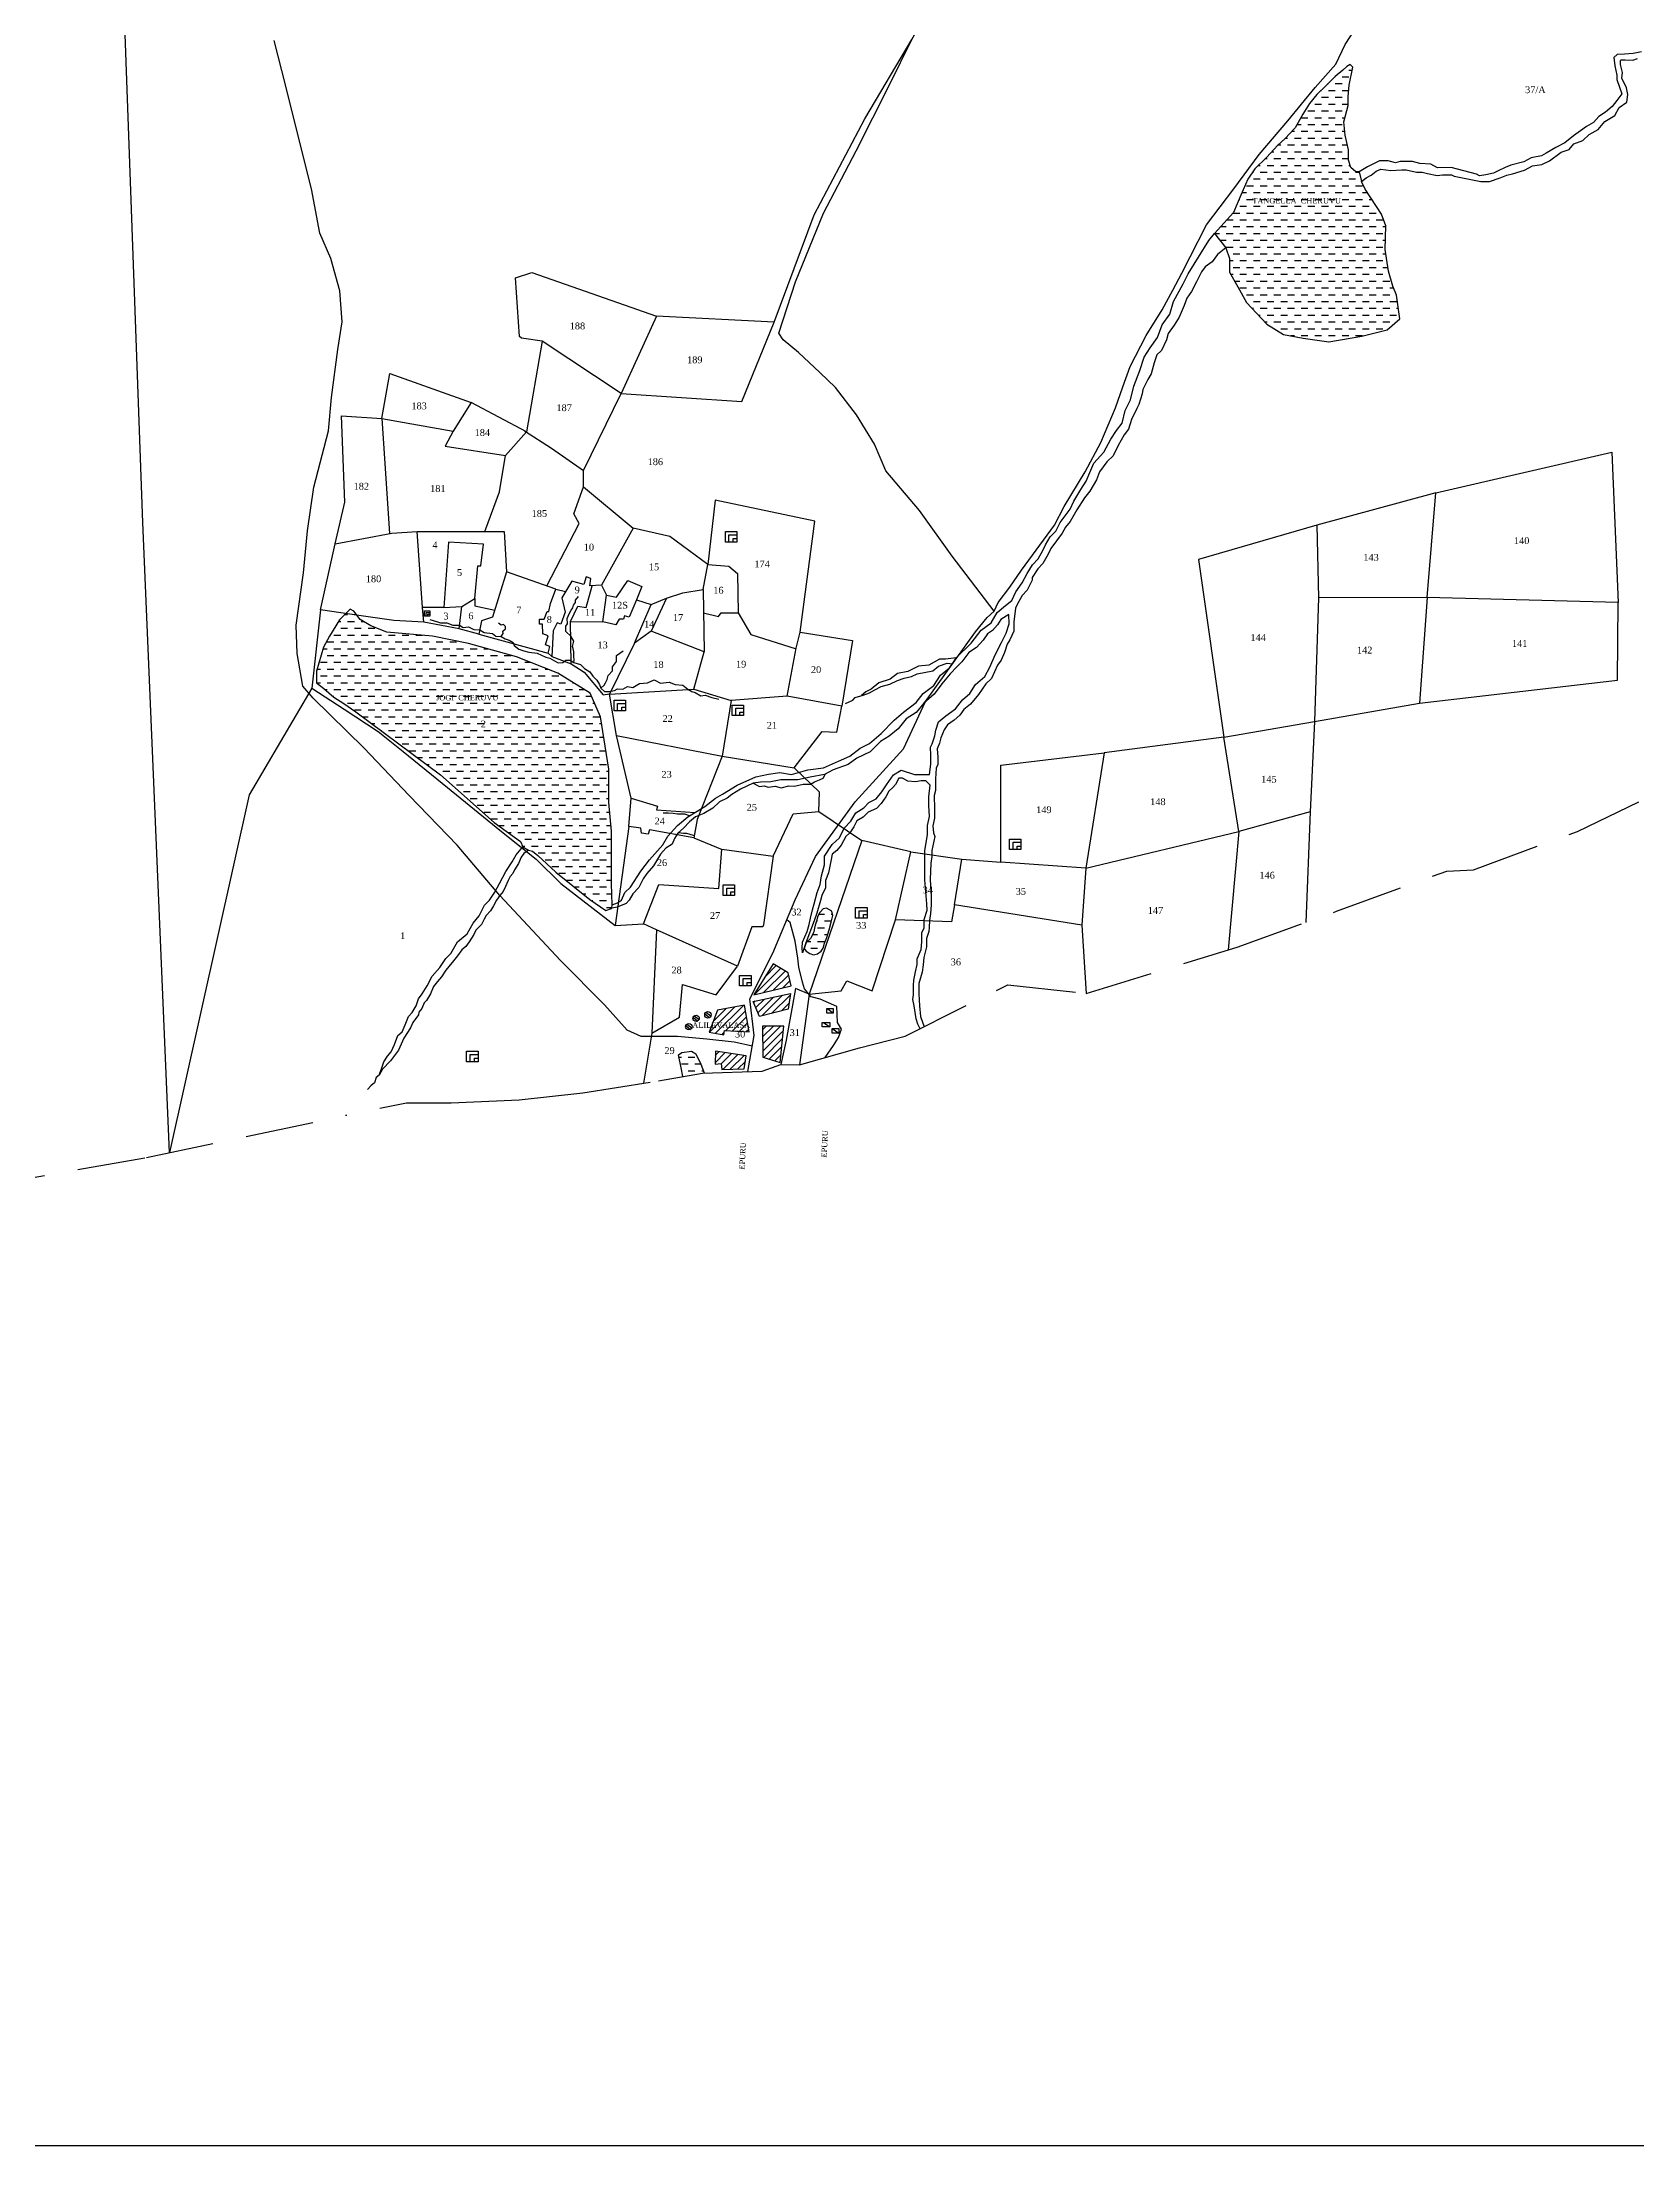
# Model space of a CAD drawing. Header units: millimetres. Extents: x -321 to 2151, y -865 to 603.
# Drawn here: x 1110 to 1696, y -865 to -92 of the extents above; entities that cross this region are included whole.
import ezdxf

# ---------------------------------------------------------------- set-up
doc = ezdxf.new("R2010")
doc.units = ezdxf.units.MM
doc.header["$MEASUREMENT"] = 0
for name, pattern in [('ACAD_ISO02W100', [15, 12, -3]), ('ACAD_ISO07W100', [3, 0, -3]), ('BORDER', [1.75, 0.5, -0.25, 0.5, -0.25, 0, -0.25])]:
    doc.linetypes.add(name, pattern=pattern)
for name, color, linetype in [('CARTTRACK', 30, 'ACAD_ISO02W100'), ('NALA', 4, 'Continuous'), ('ROUND WELL', 5, 'Continuous'), ('SQUAREWELL', 5, 'Continuous'), ('SURVEY_BND', 7, 'Continuous'), ('SURVEY_NO', 7, 'Continuous'), ('TEXT', 7, 'Continuous'), ('VILLAGE_AREA', 1, 'Continuous'), ('WATER_BODY', 4, 'Continuous')]:
    doc.layers.add(name, color=color, linetype=linetype)
doc.layers.add('FOOTPATH', color=150, linetype='ACAD_ISO07W100', lineweight=30)
doc.layers.add('VILL_BOUNDARY', color=6, linetype='BORDER', lineweight=30)
doc.styles.get("Standard").update_dxf_attribs({"font": 'TIMES.TTF', "height": 3})

msp = doc.modelspace()

# ---------------------------------------------------------------- hatches: boundary and pattern name
at = {"layer": 'VILLAGE_AREA', "linetype": 'ByBlock'}
h = msp.add_hatch(dxfattribs=at)
h.set_pattern_fill('ANSI31', color=256, scale=15, angle=180, style=0)
h.paths.add_polyline_path([(1382.61, -453.53), (1374.8, -453.5), (1374.94, -464.91), (1381.32, -466.82)])
h.paths.add_polyline_path([(1368.19, -445.79), (1358.28, -447.6), (1355.27, -455.71), (1360.58, -456.7), (1360.79, -455.08), (1369.9, -455.58)])
h.paths.add_polyline_path([(1368.81, -464.37), (1357.49, -462.64), (1357.37, -467.48), (1359.63, -467.25), (1359.82, -469.45), (1368.09, -469.15)])
h.paths.add_polyline_path([(1385.07, -441.56), (1371.39, -444.41), (1373.68, -450), (1384.27, -447.25)])
h.paths.add_polyline_path([(1384.24, -433.97), (1378.67, -430.61), (1371.62, -441.95), (1385.36, -438.66)])
at = {"layer": 'WATER_BODY', "linetype": 'ByBlock'}
h = msp.add_hatch(dxfattribs=at)
h.set_pattern_fill('DASH', color=256, scale=20, angle=180, style=0)
h.paths.add_polyline_path([(1601.98, -155.36), (1595.95, -146.13), (1594.64, -143.34), (1593.81, -139.77), (1592.63, -139.77), (1590.77, -138.21), (1589.85, -135.51), (1589.85, -131.64), (1588.65, -126.31), (1588.22, -121.45), (1589.71, -115.36), (1589.71, -112.08), (1590.09, -107.89), (1591.43, -101.32), (1590.44, -100.28), (1589.23, -101.08), (1587.76, -102.45), (1584.95, -104.8), (1581.79, -107.89), (1578.28, -111.35), (1575.56, -114.64), (1573.14, -118.56), (1570.27, -123.64), (1566.51, -127.69), (1563.92, -129.92), (1559.76, -134.48), (1555.47, -138.62), (1552.95, -142.49), (1550.34, -148.31), (1547.72, -154.64), (1540.67, -162.42), (1544.81, -167.7), (1546.17, -171.64), (1546.17, -176.58), (1549.22, -182.01), (1552.4, -187.8), (1559.92, -195.65), (1566.01, -199.46), (1573.28, -200.88), (1582.71, -202.17), (1594.78, -200.08), (1604.02, -197.74), (1608.77, -193.75), (1607.49, -185.04), (1606.13, -181.75), (1604.51, -176.18), (1603.34, -168.32), (1603.61, -159.57)])
h = msp.add_hatch(dxfattribs=at)
h.set_pattern_fill('DASH', color=256, scale=20, angle=180, style=0)
h.paths.add_polyline_path([(1318.33, -359.09), (1315.38, -339.96), (1311.57, -331.2), (1299.72, -323.91), (1284.47, -317.92), (1266.85, -313.01), (1253.67, -310.27), (1236.85, -308.79), (1231.03, -306.51), (1227.13, -304.13), (1225.94, -302.55), (1221.83, -301.97), (1219.52, -304.28), (1215.83, -310.24), (1213.63, -314.38), (1211.14, -323.16), (1211.14, -327.39), (1213.73, -329.47), (1217.39, -332.72), (1221.13, -335.01), (1225.47, -338.09), (1256.63, -361.19), (1276.34, -378.74), (1286, -385.65), (1286.77, -387.64), (1288.93, -388.93), (1290.32, -389.23), (1292.28, -390.81), (1298.91, -396.91), (1311.44, -406.94), (1317.3, -411.09), (1319.39, -410.32), (1319.48, -410.16), (1319.6, -408.97), (1319.38, -401.11), (1319.31, -391.37), (1319.31, -381.92), (1318.33, -371.34)])
h = msp.add_hatch(dxfattribs=at)
h.set_pattern_fill('DASH', color=256, scale=20, angle=180, style=0)
h.paths.add_polyline_path([(1399.3, -418.14), (1399.97, -415.35), (1400.57, -412.86), (1400.27, -411.3), (1398.31, -410.16), (1397.12, -410.4), (1395.82, -411.82), (1395.01, -413.35), (1394.67, -414.94), (1394.09, -416.44), (1393.57, -419.19), (1392.47, -421.33), (1390.76, -422.79), (1390.04, -424.95), (1390.8, -425.94), (1392.11, -426.84), (1393.47, -427.29), (1394.99, -426.93), (1396.28, -425.98), (1397.05, -424.91), (1397.54, -423.04), (1398.43, -420.92)])
h = msp.add_hatch(dxfattribs=at)
h.set_pattern_fill('DASH', color=256, scale=20, angle=180, style=0)
h.paths.add_polyline_path([(1344.95, -468.8), (1345.61, -471.97), (1352.36, -470.8), (1349.34, -463.09), (1348.71, -462.73), (1345.21, -463.23), (1344.01, -463.99)])
h.paths.add_polyline_path([(1352.21, -467.47), (1350.38, -463.69), (1349.34, -463.09), (1352.36, -470.8), (1352.78, -470.72), (1353.41, -470.7)])

# ---------------------------------------------------------------- linework, layer by layer
at = {"lineweight": 30}
msp.add_lwpolyline([(-321.13, 602.74), (2150.53, 602.74), (2150.53, -864.75), (-321.13, -864.75)], close=True, dxfattribs=at)
at = {"layer": 'CARTTRACK', "linetype": 'ByBlock'}
for points in [[(1371.06, -460.89), (1364.43, -459.42), (1354.32, -458.32), (1343.64, -457.28), (1330.23, -457.28), (1325.1, -455.02), (1316.81, -445.71), (1300.6, -429.38), (1278.33, -405.47), (1262.68, -387.06), (1245.06, -368.85), (1228.48, -351.35), (1209.82, -333.05), (1206.1, -328.64), (1203.97, -316.71), (1203.66, -306.28), (1206.28, -286.97), (1207.81, -271.54), (1210.13, -255.51), (1215.55, -234.9), (1216.65, -222.64), (1218.97, -204.96), (1220.56, -194.81), (1219.7, -183.42), (1216.4, -171.59), (1212.37, -162.32), (1209.27, -146.05), (1204.93, -128.99), (1199.87, -108.27), (1195.6, -91.5)], [(1369.44, -470.17), (1371.76, -456.91), (1370.1, -443.51), (1378.62, -426.66), (1386.83, -407.12), (1394.19, -391.19), (1408.83, -371.1), (1426.53, -351.61), (1434.63, -334.29), (1452.94, -308.64), (1457.2, -303.41), (1459.85, -301.16), (1444.42, -280.89), (1432.45, -264.09), (1420.08, -249.57), (1415.92, -239.75), (1409.28, -229), (1401.55, -218.97), (1395.87, -213.41), (1387.96, -206.06), (1382.42, -201.47), (1380.82, -199), (1386.85, -180.16), (1397.14, -154.99), (1409.14, -132.04), (1421.44, -107.83), (1429.6, -91.2)]]:
    msp.add_lwpolyline(points, dxfattribs=at)
at = {"layer": 'FOOTPATH', "linetype": 'ByBlock'}
for points in [[(1459.85, -301.16), (1461.25, -297.92), (1465.52, -292.27), (1469.91, -286.09), (1481.94, -269.55), (1485.49, -262.61), (1493.17, -249.92), (1498.98, -239.1), (1504.37, -226.44), (1507.09, -218.68), (1509.73, -211.28), (1515.67, -199.86), (1521.48, -190.38), (1525.41, -183.24), (1528.75, -176.92), (1537.82, -159.2), (1547.84, -145.97), (1557.09, -133.44), (1567.63, -120.97), (1577.6, -108.82), (1585.18, -100.25), (1588.7, -93.03), (1592.35, -87.4)], [(1397.76, -465.08), (1400.85, -460.61), (1402.67, -457.7), (1403.76, -454.58), (1402.3, -452.13), (1402.02, -446.28), (1395.93, -443.55), (1392.65, -442.69), (1390.26, -439.78), (1389.48, -437.39), (1388.1, -431.87), (1387.79, -428.54), (1386.77, -422.31), (1384.95, -415.49), (1383.73, -414.51)]]:
    msp.add_lwpolyline(points, dxfattribs=at)
at = {"layer": 'NALA', "linetype": 'ByBlock'}
for points in [[(1697.44, -95.73), (1694.31, -96.25), (1691.2, -96.56), (1688.44, -96.62), (1687.22, -97.78), (1687.69, -100.8), (1688.32, -104.27), (1688.43, -105.88), (1690.19, -111.06), (1688.36, -113.59), (1686.62, -115.77), (1684.26, -117.88), (1681.74, -119.38), (1679.79, -121.65), (1677.26, -123.05), (1675.01, -124.71), (1672.42, -126.59), (1669.34, -129.12), (1665.93, -130.81), (1662.41, -132.87), (1660.71, -133.92), (1656.96, -134.61), (1654.25, -136.07), (1649.43, -137.35), (1647.42, -138.16), (1644.77, -139.41), (1643.15, -140.2), (1640.35, -140.82), (1637.98, -141.22), (1636.85, -140.57), (1627.52, -138.2), (1622.51, -138.25), (1620.15, -136.95), (1616.07, -136.67), (1613.4, -135.92), (1608.9, -135.92), (1607.17, -136.45), (1604.47, -135.71), (1601.2, -135.71), (1596.87, -137.92), (1593.81, -139.77)], [(1593.81, -139.77), (1594.64, -143.34), (1596.36, -141.92), (1598.19, -140.94), (1600.05, -139.57), (1601.8, -138.83), (1605.38, -139.3), (1609.51, -139.05), (1611.04, -139.05), (1614.87, -139.86), (1616.96, -139.84), (1618.91, -140.41), (1622.46, -141.13), (1624.35, -140.87), (1627.68, -140.91), (1628.69, -141.37), (1638.46, -143.32), (1641.59, -143.32), (1645.5, -141.98), (1647.97, -140.94), (1650.1, -140.46), (1654.44, -139.09), (1657.4, -137.6), (1660.79, -137.11), (1663.69, -135.71), (1667.88, -132.59), (1670.93, -131.58), (1672.64, -129.44), (1675.91, -128.19), (1678.16, -126.09), (1681.56, -124.16), (1684, -121.23), (1687.63, -119.03), (1689.22, -116.07), (1692.06, -114.15), (1692.42, -111.34), (1691.89, -108.88), (1690.21, -105.34), (1690.49, -103.29), (1689.77, -100.33), (1689.77, -98.92), (1690, -98.64), (1691.41, -98.64), (1694.27, -98.71), (1695.95, -98.18)], [(1319.6, -408.97), (1321.53, -408.19), (1323.09, -407.19), (1324.26, -404.41), (1326.32, -402.42), (1330.18, -396.6), (1333.32, -392.45), (1338.19, -386.93), (1340.04, -383.72), (1343.62, -379.86), (1347.34, -376.69), (1353.63, -372.87), (1357.55, -369.79), (1360.15, -368.28), (1365.55, -365.02), (1372.3, -361.98), (1377.04, -361.02), (1381.11, -360.31), (1385.38, -361.05), (1391.45, -359.32), (1397.23, -358.61), (1402.71, -356.22), (1406.86, -354.36), (1410.67, -351.42), (1414.05, -349.74), (1418.33, -346), (1423.1, -341.19), (1426.51, -338.25), (1431.22, -334.68), (1433.72, -331.33), (1437.66, -328.39), (1440.12, -324.59), (1443.47, -321.9), (1444.4, -320.6), (1446.01, -318.08), (1451.36, -312.85), (1455.05, -308.05), (1458.76, -305.33), (1460.92, -301.59), (1464.01, -299.06), (1466.25, -297.18), (1467.72, -293.96), (1470.13, -290.67), (1471.88, -287.32), (1473.9, -284.05), (1475.98, -281.93), (1477.73, -278.85), (1478.68, -276.69), (1480.44, -273.76), (1482.48, -271.74), (1484.07, -268.49), (1487.73, -263.64), (1489.1, -260.67), (1491.61, -256.47), (1493.58, -253.38), (1494.91, -250.22), (1496.39, -246.77), (1500.03, -242.7), (1502.65, -237.89), (1504.73, -234.74), (1506.85, -232.12), (1507.92, -227.42), (1509.86, -223.49), (1511.12, -218.48), (1513.28, -212.74), (1514.87, -207.82), (1517.03, -204.41), (1519.74, -200.55), (1521.43, -195.97), (1524.29, -192.07), (1525.7, -187.38), (1529.23, -180.89), (1530.98, -177.19), (1538.64, -164.99)], [(1538.64, -164.99), (1540.67, -162.42), (1544.81, -167.7), (1541.83, -170.09), (1539.8, -172.8), (1537.27, -174.67), (1535.9, -176.44), (1534.15, -180.12), (1532.23, -183.69), (1530.49, -186.2), (1529.53, -188.88), (1527.71, -193.07), (1525.89, -196.06), (1523.73, -199.15), (1523.06, -201.43), (1521.26, -205.34), (1519.56, -206.94), (1518.5, -209.84), (1517.49, -213.91), (1516.23, -216.02), (1514.36, -219.72), (1514.2, -221.33), (1512.91, -225.19), (1512.19, -226.64), (1510.24, -230.76), (1509.11, -234.23), (1507.48, -236.4), (1505.36, -240.28), (1503.54, -244.01), (1501.18, -246.24), (1498.49, -249.89), (1497.36, -252.88), (1494.95, -257), (1492.94, -259.53), (1490.14, -263.9), (1487.75, -268.15), (1485.97, -270.23), (1484.78, -272.47), (1480.68, -278.1), (1479.59, -280.23), (1477.65, -283.56), (1475.82, -285.54), (1473.8, -288.68), (1473.8, -289.68), (1471.92, -293.41), (1470.09, -295.35), (1468.27, -298.61), (1467.65, -300.01), (1467.1, -305.06), (1467.1, -308.49), (1465.62, -311.58), (1464.62, -313.17), (1463.6, -316.24), (1462.35, -319.11), (1461.05, -320.88), (1458.89, -325.82), (1456.75, -327.77), (1454.02, -331.67), (1451.14, -335.2), (1448.64, -337.18), (1447.21, -339.3), (1445.17, -341.18), (1442.75, -342.81), (1441.5, -344.71), (1440.22, -347.66), (1439.74, -349.62), (1438.86, -351.67), (1439.15, -354.7), (1439.15, -357.41), (1438.56, -358.76), (1438.32, -362.64), (1438.32, -366.93), (1437.75, -368.79), (1437.97, -373.67), (1437.97, -377.14), (1437.27, -379.94), (1437.56, -382.46), (1438, -383.89), (1436.94, -389.03), (1436.94, -391.24), (1436.53, -393.6), (1436.29, -399.71), (1436.74, -405.84), (1436.72, -408.93), (1436.4, -412.09), (1436.13, -414.68), (1435.97, -417.29), (1435.84, -418.7), (1434.93, -421.36), (1434.93, -424.43), (1433.97, -428.33), (1433.71, -430.96), (1433.38, -433.7), (1432.18, -437.83), (1432.18, -441.64), (1432.4, -446), (1432.83, -449.97), (1434.09, -453.71)], [(1305.53, -319.91), (1305.62, -319.1), (1305.57, -317.58), (1305.57, -316.04), (1305.3, -314.85), (1305.08, -314.1), (1305.49, -312.13), (1304.39, -310.23), (1302.66, -308.58), (1302.66, -306.56), (1303.16, -305.7), (1303.12, -303.85), (1303.84, -302.03), (1304.51, -300.77), (1305.12, -299.89), (1305.48, -298.94), (1306.2, -297.95), (1306.2, -297.01), (1307.25, -295.7)], [(1252.74, -304.15), (1255.14, -304.86), (1256.64, -305.34), (1258.88, -305.35), (1261.1, -306.21), (1263.6, -306.22), (1264.95, -307.07), (1266.88, -306.9), (1268.87, -307.86), (1271.06, -307.94), (1272.68, -308.99), (1275.74, -309.28), (1276.91, -310.23), (1278.88, -310.35), (1279.6, -309.36), (1279.47, -308.44), (1280.46, -307.54), (1280.46, -306.71), (1279.75, -306.06), (1278.82, -306.22), (1277.9, -305.52)], [(1432.63, -454.44), (1431.83, -452.73), (1431.14, -450.83), (1430.41, -446.06), (1429.99, -443.77), (1430.17, -442), (1430.22, -438.62), (1430.33, -436.66), (1430.92, -433.62), (1431.53, -430.85), (1431.53, -428.84), (1433.03, -425.32), (1433.22, -422.52), (1433.22, -419.27), (1434.18, -417.43), (1434.16, -414.37), (1435.18, -410.86), (1435.09, -408.61), (1434.36, -399.75), (1434.36, -393.63), (1434.33, -388.97), (1435.32, -383.3), (1435.32, -379.87), (1436.09, -376.56), (1435.79, -372.52), (1435.79, -369.31), (1436.36, -365.03), (1434.76, -363.42), (1432.99, -363.42), (1430.96, -363.82), (1428.13, -363.59), (1426.15, -362.38), (1424.79, -362.38), (1423.62, -364.75), (1422.57, -365.88), (1421.22, -367.17), (1420.05, -369.26), (1418.37, -371.71), (1416.64, -373.58), (1413.62, -374.87), (1411.68, -376.77), (1409.44, -378.14), (1408.37, -380.27), (1406.88, -382.48), (1405.39, -383.88), (1403.67, -387.07), (1402.08, -388.94), (1400.37, -390.38), (1399.87, -392.92), (1399.02, -397.23), (1397.95, -400.02), (1397.95, -402.74), (1396.55, -405.47), (1396.03, -407.42), (1394.68, -412.04), (1393.77, -414.87), (1390.71, -422.93), (1389.51, -426.54), (1389.36, -424.75), (1389.49, -422.71), (1391.19, -418.79), (1391.9, -416.16), (1392.36, -413.87), (1393.11, -410.79), (1393.71, -408.58), (1394.81, -404.47), (1395.96, -401.49), (1396.5, -398.32), (1397.55, -394.32), (1397.55, -391.14), (1400.37, -386.83), (1403, -384.3), (1404.78, -380.8), (1407.24, -378.28), (1409.08, -375.2), (1412.04, -373.39), (1413.8, -371.33), (1416.48, -370.02), (1418.54, -367.48), (1420.32, -364.94), (1422.89, -361.22), (1425.69, -359.52), (1430.61, -361.07), (1436.09, -361.07), (1436.62, -357.28), (1436.62, -354.04), (1436.51, -351.02), (1437.08, -349.79), (1438, -346.94), (1438.38, -344.78), (1439.38, -341.73), (1442.1, -339.5), (1445.67, -337), (1448.16, -333.61), (1450.93, -331.38), (1452.98, -328.06), (1456.4, -325.09), (1458.2, -321.66), (1460.16, -317.11), (1462.46, -312.62), (1464.29, -309.14), (1465.38, -305.71), (1465.23, -302.3), (1462.31, -304.17), (1461.06, -306.07), (1459.21, -308.16), (1457.38, -309.43), (1455.82, -311.79), (1453.39, -314.41), (1450.47, -316.28), (1448, -319.76), (1446.19, -321.4), (1443.63, -324.06), (1440.64, -327.83), (1437.83, -331.58), (1433.97, -334.85), (1431.22, -338.36), (1427.5, -340.66), (1424.62, -344.28), (1421.32, -346.99), (1418.14, -348.92), (1414.37, -352.72), (1409.46, -355.08), (1406.2, -357.36), (1400.72, -359.37), (1397.57, -361.07), (1392.26, -362.02), (1387.8, -363.03), (1381.58, -363.03), (1377.86, -363.79), (1374.09, -363.88), (1371.31, -364.32), (1366.72, -366.46), (1363.52, -368.43), (1361.82, -369.72), (1359.05, -371.16), (1356.55, -373.45), (1353.28, -375.41), (1350.24, -376.67), (1347.97, -378.43), (1345.83, -380.78), (1343.74, -382.6), (1342.46, -384.56), (1341.62, -386.73), (1339.33, -388.17), (1337.32, -390.31), (1334.83, -394.68), (1332.36, -397.4), (1331.05, -399.37), (1329.43, -402.58), (1327.18, -404.87), (1325.88, -407.3), (1324.73, -408.51), (1321.43, -409.75), (1319.48, -410.16), (1319.6, -408.97)], [(1278.88, -310.35), (1280.36, -311.26), (1281.86, -311.71), (1283.32, -312.62), (1283.7, -313.69), (1285.34, -315.02), (1287.14, -315.63), (1289, -316.2), (1292.07, -316.52), (1295.29, -317.94), (1296.71, -318.36), (1298.41, -319.29), (1299.8, -320.08), (1301.45, -319.98), (1302.66, -319.09), (1304.2, -319.05), (1305.6, -319.96), (1307.99, -320.75), (1309.42, -322.21), (1311.47, -323.38), (1312.56, -325.02), (1313.94, -326.44), (1314.93, -328.05), (1315.51, -329.33), (1316.85, -330.57), (1318.54, -330.57), (1320.46, -330.28), (1321.53, -329.67), (1323.54, -329.78), (1325.29, -328.83), (1327.22, -329.13), (1329.63, -327.67), (1332.62, -327.42), (1335, -326.27), (1337.33, -327.56), (1340.51, -327.14), (1342.78, -328.04), (1345.58, -328.34), (1347.33, -329.69), (1348.87, -330.65), (1350.09, -331.02), (1352.2, -332.16), (1353.74, -331.97), (1356.19, -332.84), (1358.78, -333.4)], [(1315.51, -329.33), (1316.7, -328.28), (1317.21, -327.43), (1317.72, -326.14), (1318.2, -324.75), (1319.78, -323.01), (1319.78, -321.5), (1321.22, -319.58), (1321.22, -317.36), (1323.68, -315.64)], [(1405.24, -335.05), (1407.9, -333.81), (1408.8, -332.83), (1411.7, -331.97), (1414.06, -331.09), (1415.98, -330.04), (1418.32, -328.83), (1421.58, -327.92), (1424.29, -326.6), (1426.76, -325.74), (1429.49, -325.07), (1431.61, -324.14), (1437.3, -322.96), (1439.43, -321.29), (1442.6, -320.19), (1444.51, -320.43)], [(1445.88, -318.28), (1442.01, -318.69), (1439.82, -318.73), (1435.79, -320.95), (1432.09, -321.3), (1428.13, -323.28), (1424.39, -323.94), (1421.62, -326.09), (1417.44, -327.46), (1414.7, -329.7), (1412.74, -330.73), (1411.18, -332.12)], [(1371.31, -364.32), (1373.67, -365.55), (1375.43, -365.3), (1376.89, -365.75), (1379.45, -365.35), (1381.63, -365.95), (1384.41, -365.27), (1386.54, -365.42), (1389.74, -364.63), (1392.42, -364.68), (1393.91, -363.79), (1395.74, -362.99), (1397.1, -362.47), (1397.92, -360.88)], [(1347.95, -376.32), (1346.34, -375.69), (1344.88, -375.69), (1343.59, -375.69), (1341.97, -375.44), (1340.19, -375.27), (1338.33, -375.27)], [(1344.04, -382.34), (1345.82, -382.67), (1346.86, -382.67), (1348.17, -383.06), (1349.34, -383.42), (1349.77, -383.5)], [(1286.77, -387.64), (1288.93, -388.93), (1287.15, -390.1), (1286.22, -391.44), (1285.28, -393.8), (1283.71, -396.14), (1283.12, -397.48), (1282.14, -398.57), (1281.38, -400.05), (1280.41, -402.24), (1279.59, -404), (1278.33, -405.47), (1277.21, -407.23), (1276.05, -409.32), (1274.95, -411.12), (1273.38, -412.81), (1272.57, -414.2), (1271.62, -416.21), (1269.61, -418.31), (1268.79, -419.83), (1267.11, -422.51), (1265.96, -424.3), (1264.45, -425.48), (1262.83, -427.63), (1261.36, -429.52), (1259.64, -431.58), (1258.56, -432.91), (1256.96, -435.41), (1255.47, -437.12), (1254.09, -438.94), (1252.93, -441.59), (1251.5, -444.13), (1250.6, -444.96), (1249.8, -447.02), (1248.66, -448.41), (1248.52, -449.31), (1246.44, -452.19), (1245.62, -454.18), (1243.14, -457.87), (1241.18, -462.28), (1238.22, -466.27), (1235.36, -469.36), (1234.05, -471.45), (1232.93, -472.39), (1232.36, -474.3), (1231.07, -475.4), (1229.77, -476.78)], [(1234.24, -471.16), (1235.11, -468.82), (1235.84, -466.67), (1237.1, -464.58), (1238.54, -463), (1239.66, -460.25), (1240.95, -456.98), (1242.48, -455.62), (1243.59, -453.01), (1244.83, -450.01), (1246.26, -448.55), (1247.61, -446.06), (1248.56, -443.47), (1249.84, -441.59), (1251.68, -438.74), (1253.56, -435.19), (1256.41, -431.92), (1258.52, -428.63), (1260.41, -426.8), (1262.9, -422.57), (1266.34, -419.63), (1268.61, -415.64), (1270.81, -412.96), (1272.75, -409.09), (1274.62, -407.24), (1276.58, -404.36), (1278.22, -401.06), (1280.57, -396.77), (1282.91, -393.18), (1284.35, -390.63), (1286.77, -387.64)], [(1390.04, -424.95), (1390.8, -425.94), (1392.11, -426.84), (1393.47, -427.29), (1394.99, -426.93), (1396.28, -425.98), (1397.05, -424.91), (1397.54, -423.04), (1398.43, -420.92), (1399.3, -418.14), (1399.97, -415.35), (1400.57, -412.86), (1400.27, -411.3), (1398.31, -410.16), (1397.12, -410.4), (1395.82, -411.82), (1395.01, -413.35), (1394.67, -414.94), (1394.09, -416.44), (1393.57, -419.19), (1392.47, -421.33), (1390.76, -422.79), (1390.04, -424.95)]]:
    msp.add_lwpolyline(points, dxfattribs=at)
at = {"layer": 'ROUND WELL', "linetype": 'ByBlock'}
for centre in [(1347.74, -453.7), (1350.4, -450.64), (1354.76, -449.36)]:
    msp.add_circle(centre, 1.18, dxfattribs=at)
at = {"layer": 'SQUAREWELL', "linetype": 'ByBlock'}
for points in [[(1361.15, -271.85), (1365.36, -271.85), (1365.36, -275.73), (1361.15, -275.73)], [(1362.48, -273.05), (1365.36, -273.05), (1365.36, -275.73), (1362.48, -275.73)], [(1363.98, -274.44), (1365.36, -274.44), (1365.36, -275.73), (1363.98, -275.73)], [(1250.75, -300.93), (1252.71, -300.93), (1252.71, -302.98), (1250.75, -302.98)], [(1251.32, -301.61), (1252.71, -301.61), (1252.71, -302.98), (1251.32, -302.98)], [(1251.93, -302.15), (1252.71, -302.15), (1252.71, -302.98), (1251.93, -302.98)], [(1320.3, -333.79), (1324.5, -333.79), (1324.5, -337.66), (1320.3, -337.66)], [(1321.63, -334.98), (1324.5, -334.98), (1324.5, -337.66), (1321.63, -337.66)], [(1323.13, -336.38), (1324.5, -336.38), (1324.5, -337.66), (1323.13, -337.66)], [(1363.66, -335.58), (1367.86, -335.58), (1367.86, -339.45), (1363.66, -339.45)], [(1364.98, -336.77), (1367.86, -336.77), (1367.86, -339.45), (1364.98, -339.45)], [(1366.48, -338.17), (1367.86, -338.17), (1367.86, -339.45), (1366.48, -339.45)], [(1465.46, -384.79), (1469.66, -384.79), (1469.66, -388.66), (1465.46, -388.66)], [(1466.79, -385.98), (1469.66, -385.98), (1469.66, -388.66), (1466.79, -388.66)], [(1468.29, -387.38), (1469.66, -387.38), (1469.66, -388.66), (1468.29, -388.66)], [(1360.33, -401.6), (1364.53, -401.6), (1364.53, -405.47), (1360.33, -405.47)], [(1361.66, -402.79), (1364.53, -402.79), (1364.53, -405.47), (1361.66, -405.47)], [(1363.16, -404.19), (1364.53, -404.19), (1364.53, -405.47), (1363.16, -405.47)], [(1408.98, -409.95), (1413.18, -409.95), (1413.18, -413.83), (1408.98, -413.83)], [(1410.31, -411.14), (1413.18, -411.14), (1413.18, -413.83), (1410.31, -413.83)], [(1411.81, -412.54), (1413.18, -412.54), (1413.18, -413.83), (1411.81, -413.83)], [(1366.39, -434.85), (1370.59, -434.85), (1370.59, -438.72), (1366.39, -438.72)], [(1367.72, -436.04), (1370.59, -436.04), (1370.59, -438.72), (1367.72, -438.72)], [(1369.22, -437.44), (1370.59, -437.44), (1370.59, -438.72), (1369.22, -438.72)], [(1398.38, -447), (1400.76, -447), (1400.76, -448.71), (1398.38, -448.71)], [(1396.66, -452.15), (1399.48, -452.15), (1399.48, -453.74), (1396.66, -453.74)], [(1400.31, -454.37), (1402.76, -454.37), (1402.76, -456.14), (1400.31, -456.14)], [(1266.2, -462.72), (1270.4, -462.72), (1270.4, -466.6), (1266.2, -466.6)], [(1267.53, -463.92), (1270.4, -463.92), (1270.4, -466.6), (1267.53, -466.6)], [(1269.03, -465.31), (1270.4, -465.31), (1270.4, -466.6), (1269.03, -466.6)]]:
    msp.add_lwpolyline(points, close=True, dxfattribs=at)
for points in [[(1398.51, -447), (1400.76, -448.58)], [(1346.63, -453.29), (1348.35, -454.71)], [(1347.01, -452.77), (1348.85, -454.1)], [(1349.29, -450.24), (1351.02, -451.65)], [(1349.67, -449.71), (1351.51, -451.05)], [(1353.65, -448.96), (1355.37, -450.37)], [(1354.03, -448.43), (1355.87, -449.76)], [(1397.21, -452.15), (1399.48, -453.74)], [(1400.31, -454.37), (1402.76, -456.14)]]:
    msp.add_lwpolyline(points, dxfattribs=at)
at = {"layer": 'SURVEY_BND', "linetype": 'ByBlock'}
for points in [[(1209.34, -329.43), (1186.41, -368.61), (1157.13, -499.93), (1147.34, -268.59), (1137.26, 8.99), (1130.63, 127.25), (1128.22, 170.42), (1123.4, 270.29), (1121.36, 316.1), (1117.73, 399.73)], [(1379.09, -194.95), (1393.74, -155.53), (1412.32, -120.33), (1429.6, -91.2), (1437.54, -77.02), (1441.36, -69.64), (1446.43, -57.52), (1453.44, -42.31), (1464.19, -17.65), (1470.39, -4.49), (1477.03, 10.83), (1485.25, 29.3), (1493.3, 47.14), (1499.36, 60.21), (1504.21, 71.31), (1532.16, 64.66), (1516.01, 11.51), (1485.25, 20.68), (1497.09, 52.65), (1504.21, 71.31)], [(1293.91, -201.92), (1286.29, -200.8), (1285.56, -200.22), (1284.11, -178.65), (1290.17, -176.71), (1307.26, -182.71), (1335.83, -192.79), (1322.97, -221.12), (1367.19, -224.1), (1379.09, -194.95), (1335.83, -192.79)], [(1287.46, -234.86), (1297.32, -241.24), (1309.12, -249.39), (1322.97, -221.12), (1293.91, -201.92), (1288.17, -235.24)], [(1235.07, -230.39), (1237.97, -213.8), (1267.81, -224.45)], [(1217.88, -276.33), (1221.46, -261.11), (1220.27, -229.41), (1235.07, -230.39), (1237.84, -272.59)], [(1235.07, -230.39), (1261.31, -234.97), (1258.36, -240.46), (1280.51, -243.88), (1288.17, -235.24), (1267.81, -224.45), (1261.31, -234.97)], [(1272.83, -271.85), (1278.22, -257.27), (1280.51, -243.88)], [(1618.72, -296.12), (1621.91, -257.64), (1686.48, -242.72), (1688.91, -297.95)], [(1295.63, -291.84), (1307.46, -268.93), (1305.59, -265.36), (1309.03, -255.5), (1309.12, -249.39)], [(1309.03, -255.5), (1327.3, -270.58)], [(1388.6, -308.8), (1394, -268.06), (1357.4, -260.32), (1354.73, -283.97), (1362.42, -284.55), (1365.57, -287.22), (1365.84, -301.66)], [(1621.91, -257.64), (1578.26, -269.51), (1578.93, -296.23)], [(1578.26, -269.51), (1534.8, -282.07), (1544.11, -347.39), (1577.36, -341.68), (1575.78, -374.79), (1549.59, -382.02), (1544.11, -347.39), (1500.17, -353.13), (1493.5, -395.52), (1549.59, -382.02), (1545.69, -425.54)], [(1250.46, -305.16), (1239.43, -304.58), (1226.58, -302.64), (1212.52, -300.64), (1217.88, -276.33), (1238.79, -272.42), (1248.09, -271.85)], [(1257.85, -299.73), (1249.95, -299.73), (1248.09, -271.85), (1279.95, -271.85), (1280.81, -286.7)], [(1269.19, -296.44), (1270.31, -284.45), (1271.44, -284.45), (1272.4, -276.54), (1259.56, -275.74), (1257.85, -299.73), (1264.45, -299.36)], [(1354.73, -283.97), (1340.82, -273.74), (1327.3, -270.58), (1315.7, -291.61), (1317.5, -295.21), (1321.17, -295.94), (1325.35, -289.89), (1330.53, -292), (1328.5, -297), (1333.9, -298.69)], [(1352.96, -293.15), (1354.73, -283.97)], [(1298.92, -292.99), (1280.81, -286.7), (1275.7, -303.33), (1271.61, -304.69), (1270.64, -309.6), (1296.06, -316.55)], [(1297.5, -317.71), (1296.06, -316.55), (1296.68, -314.08), (1295.14, -313.45), (1296.09, -310.17), (1294.17, -309.4), (1293.98, -305.86), (1292.9, -305.86), (1292.9, -304.1), (1294.62, -304.1), (1295.78, -301.2), (1296.38, -301.27), (1296.92, -298.28), (1298.92, -292.99), (1302.5, -293.91)], [(1315.7, -291.61), (1311.44, -291.78), (1311.84, -289.12), (1310.08, -288.54), (1309.18, -291.28), (1304.75, -290.1), (1301.16, -296.19), (1302.42, -301.48), (1300.76, -305.92), (1299.47, -305.43), (1297.97, -308.37), (1297.5, -317.71), (1304.51, -320.48), (1304.29, -304.85), (1316.18, -305.08)], [(1304.29, -304.85), (1307.02, -299.23), (1310.1, -299.73), (1312.27, -291.75)], [(1339.55, -296.27), (1345.5, -294.36), (1352.96, -293.15), (1353.35, -316.01)], [(1212.52, -300.64), (1209.34, -329.43), (1221.19, -337.12), (1233.72, -345.26), (1242.94, -352.61), (1257.26, -364.32), (1279.01, -382.05), (1291.67, -392.18), (1300.76, -401.14), (1320.75, -416.58)], [(1263.51, -307.57), (1250.46, -305.16), (1249.95, -299.73)], [(1270.64, -309.6), (1263.51, -307.57), (1264.45, -299.36), (1269.19, -296.44), (1269.19, -299.19), (1276.5, -300.74)], [(1328.5, -297), (1325.82, -303.33), (1324.15, -302.76), (1323.73, -304.03), (1322.2, -304.03), (1320.95, -306.13), (1316.18, -305.08), (1317.5, -295.21)], [(1327.86, -312.82), (1333.9, -298.69), (1339.55, -296.27), (1333.95, -308.45)], [(1618.72, -296.12), (1578.93, -296.23), (1577.36, -341.68), (1615.89, -334.9)], [(1688.58, -326.48), (1688.91, -297.95), (1618.72, -296.12), (1615.89, -334.9), (1688.58, -326.48)], [(1349.6, -329.76), (1353.35, -316.01), (1333.95, -308.45), (1327.86, -312.82), (1318.68, -331.53)], [(1353.11, -301.7), (1358.68, -303.05), (1359.65, -301.66), (1365.84, -301.66), (1370.49, -309.65), (1387.11, -314.97)], [(1395.43, -374.7), (1395.77, -367.56), (1386.36, -358.6), (1396.66, -345.31), (1402.04, -345.57), (1403.88, -336.02), (1383.89, -332.31), (1387.17, -314.69), (1388.6, -308.8), (1407.86, -311.82), (1403.88, -336.02)], [(1304.51, -320.48), (1309.36, -323.54), (1316.34, -331.82), (1318.66, -331.44)], [(1321.21, -346.75), (1318.68, -331.53), (1349.6, -329.76), (1363.34, -333.97)], [(1383.89, -332.31), (1363.34, -333.97), (1359.99, -354.37), (1386.36, -358.6)], [(1326.59, -369.76), (1321.21, -346.75), (1359.99, -354.37)], [(1359.99, -354.37), (1350.86, -377.62), (1349.62, -384.33), (1359.97, -388.58)], [(1493.5, -395.52), (1462.31, -393.34), (1462.31, -357.67), (1500.17, -353.13)], [(1325.68, -380.24), (1326.59, -369.76), (1336.28, -372.69), (1335.86, -374.07), (1350.08, -375.02)], [(1378.76, -391.13), (1386.08, -375.49), (1395.43, -374.7), (1411.23, -385.36)], [(1575.78, -374.79), (1574.21, -415.39)], [(1349.62, -384.33), (1333.31, -381.4), (1332.86, -383.02), (1330.4, -382.6), (1330.16, -380.8), (1325.68, -380.24), (1320.75, -416.58), (1331.09, -415.94)], [(1429.25, -389.44), (1411.23, -385.36), (1391.87, -441.74), (1403.64, -440.54), (1405.78, -436.88), (1415.1, -440.55), (1423.58, -414.44)], [(1335.93, -418.19), (1331.09, -415.94), (1336.72, -401.44), (1358.81, -402.9), (1359.92, -388.57), (1378.76, -391.13), (1375.16, -416.31), (1374.95, -417.05), (1370.82, -417.05), (1365.6, -431.52)], [(1445.29, -408.93), (1444.15, -415.2), (1423.58, -414.44), (1429.25, -389.44), (1447.99, -392.17)], [(1493.5, -395.52), (1492.03, -416.46), (1445.29, -408.93), (1447.99, -392.17), (1462.31, -393.34)], [(1492.03, -416.46), (1493.56, -441.46)], [(1344.27, -450.16), (1345.41, -438.2), (1357.81, -442), (1365.6, -431.52), (1335.93, -418.19), (1334.2, -456.07), (1344.27, -450.16)], [(1391.87, -441.74), (1386.96, -439.72), (1383.5, -458.67), (1381.52, -467.64)], [(1391.87, -441.74), (1388.38, -467.74)], [(1334.2, -456.07), (1331.14, -474.42)]]:
    msp.add_lwpolyline(points, dxfattribs=at)
at = {"layer": 'VILL_BOUNDARY', "linetype": 'BORDER', "ltscale": 50}
msp.add_lwpolyline([(1086.58, -512.7), (1148.63, -501.72), (1244.1, -481.61), (1260.54, -481.61), (1285.43, -480.52), (1308.82, -477.99), (1336.61, -473.54), (1352.78, -470.72), (1374.72, -470), (1381.52, -467.64), (1388.38, -467.74), (1410.42, -461.48), (1427.17, -457.17), (1464.78, -438.34), (1493.56, -441.46), (1549.07, -424.51), (1585.48, -411.31), (1625.92, -396.57), (1635.71, -396.12), (1673.91, -382), (1709.95, -364.49)], dxfattribs=at)
at = {"layer": 'VILLAGE_AREA', "linetype": 'ByBlock'}
for points in [[(1371.62, -441.95), (1385.36, -438.66), (1384.24, -433.97), (1378.67, -430.61), (1371.62, -441.95)], [(1358.28, -447.6), (1355.27, -455.71), (1360.58, -456.7), (1360.79, -455.08), (1369.9, -455.58), (1368.19, -445.79), (1358.28, -447.6)], [(1371.39, -444.41), (1385.07, -441.56), (1384.27, -447.25), (1373.68, -450), (1371.39, -444.41)], [(1374.94, -464.91), (1381.32, -466.82), (1382.61, -453.53), (1374.8, -453.5), (1374.94, -464.91)], [(1357.49, -462.64), (1357.37, -467.48), (1359.63, -467.25), (1359.82, -469.45), (1368.09, -469.15), (1368.81, -464.37), (1357.49, -462.64)]]:
    msp.add_lwpolyline(points, dxfattribs=at)
at = {"layer": 'WATER_BODY', "linetype": 'ByBlock'}
for points in [[(1593.81, -139.77), (1592.63, -139.77), (1590.77, -138.21), (1589.85, -135.51), (1589.85, -131.64), (1588.65, -126.31), (1588.22, -121.45), (1589.71, -115.36), (1589.71, -112.08), (1590.09, -107.89), (1591.43, -101.32), (1590.44, -100.28), (1589.23, -101.08), (1587.76, -102.45), (1584.95, -104.8), (1581.79, -107.89), (1578.28, -111.35), (1575.56, -114.64), (1573.14, -118.56), (1570.27, -123.64), (1566.51, -127.69), (1563.92, -129.92), (1559.76, -134.48), (1555.47, -138.62), (1552.95, -142.49), (1550.34, -148.31), (1547.72, -154.64), (1540.67, -162.42)], [(1544.81, -167.7), (1546.17, -171.64), (1546.17, -176.58), (1549.22, -182.01), (1552.4, -187.8), (1559.92, -195.65), (1566.01, -199.46), (1573.28, -200.88), (1582.71, -202.17), (1594.78, -200.08), (1604.02, -197.74), (1608.77, -193.75), (1607.49, -185.04), (1606.13, -181.75), (1604.51, -176.18), (1603.34, -168.32), (1603.61, -159.57), (1601.98, -155.36), (1595.95, -146.13), (1594.64, -143.34)], [(1317.3, -411.09), (1319.39, -410.32), (1319.48, -410.16), (1319.6, -408.97), (1319.38, -401.11), (1319.31, -391.37), (1319.31, -381.92), (1318.33, -371.34), (1318.33, -359.09), (1315.38, -339.96), (1311.57, -331.2), (1299.72, -323.91), (1284.47, -317.92), (1266.85, -313.01), (1253.67, -310.27), (1236.85, -308.79), (1231.03, -306.51), (1227.13, -304.13), (1224.82, -301.07), (1223.49, -300.31), (1219.52, -304.28), (1215.83, -310.24), (1213.63, -314.38), (1211.14, -323.16), (1211.14, -327.39), (1213.73, -329.47), (1217.39, -332.72), (1221.13, -335.01), (1225.47, -338.09), (1256.63, -361.19), (1276.34, -378.74), (1286, -385.65), (1286.77, -387.64), (1288.93, -388.93), (1290.32, -389.23), (1292.28, -390.81), (1298.91, -396.91), (1311.44, -406.94), (1317.3, -411.09)], [(1345.61, -471.97), (1344.95, -468.8), (1344.01, -463.99), (1345.21, -463.23), (1348.71, -462.73), (1350.38, -463.69), (1352.21, -467.47), (1353.41, -470.7)]]:
    msp.add_lwpolyline(points, dxfattribs=at)

# ---------------------------------------------------------------- texts
at = {"layer": 'SURVEY_NO', "linetype": 'ByBlock'}
for s, height, p in [('37/A', 2.5, (1654.71, -110.85)), ('TANGELLA  CHERUVU', 2, (1554.55, -151.37)), ('188', 2.5, (1304.03, -197.6)), ('189', 2.5, (1347.1, -210.03)), ('183', 2.5, (1245.93, -226.98)), ('187', 2.5, (1299.15, -227.64)), ('184', 2.5, (1269.13, -236.76)), ('186', 2.5, (1332.64, -247.47)), ('182', 2.5, (1224.71, -256.47)), ('181', 2.5, (1252.8, -257.3)), ('185', 2.5, (1290.06, -266.48)), ('4', 2.5, (1253.64, -278.03)), ('10', 2.5, (1309.18, -278.84)), ('140', 2.5, (1650.6, -276.45)), ('5', 2.5, (1262.65, -288.14)), ('15', 2.5, (1333.09, -286.07)), ('174', 2.5, (1371.81, -285.03)), ('143', 2.5, (1595.32, -282.58)), ('180', 2.5, (1229.19, -290.47)), ('9', 2.5, (1305.84, -294.54)), ('16', 2.5, (1356.72, -294.66)), ('7', 2.5, (1284.42, -301.9)), ('11', 2.5, (1309.63, -302.81)), ('12S', 2.5, (1319.53, -300.16)), ('3', 2.5, (1257.67, -304.15)), ('6', 2.5, (1266.83, -304.06)), ('8', 2.5, (1295.59, -305.41)), ('14', 2.5, (1331.34, -307.11)), ('17', 2.5, (1341.93, -304.67)), ('13', 2.5, (1314.2, -314.76)), ('144', 2.5, (1553.87, -312.05)), ('142', 2.5, (1592.99, -316.66)), ('141', 2.5, (1649.87, -314.21)), ('18', 2.5, (1334.72, -321.92)), ('19', 2.5, (1365.06, -321.81)), ('20', 2.5, (1392.57, -323.81)), ('JOGI  CHERUVU', 2, (1254.97, -333.87)), ('22', 2.5, (1338.09, -341.77)), ('2', 2.5, (1271.4, -343.78)), ('21', 2.5, (1376.35, -344.29)), ('23', 2.5, (1337.69, -362.27)), ('145', 2.5, (1557.83, -364.08)), ('148', 2.5, (1517.09, -372.33)), ('24', 2.5, (1335.18, -379.43)), ('25', 2.5, (1368.99, -374.37)), ('149', 2.5, (1475.24, -375.27)), ('26', 2.5, (1336.02, -394.7)), ('146', 2.5, (1557.18, -399.33)), ('34', 2.5, (1433.61, -404.76)), ('35', 2.5, (1467.73, -405.26)), ('27', 2.5, (1355.5, -414.11)), ('32', 2.5, (1385.37, -412.85)), ('33', 2.5, (1409.15, -417.74)), ('147', 2.5, (1516.19, -412.27)), ('1', 2.5, (1241.78, -421.53)), ('28', 2.5, (1341.36, -434.17)), ('36', 2.5, (1443.88, -431.17)), ('ALILEVALASA', 2, (1349.03, -454.13)), ('30', 2.5, (1364.69, -457.66)), ('31', 2.5, (1384.73, -457.11)), ('29', 2.5, (1338.78, -463.72))]:
    msp.add_text(s, height=height, dxfattribs=at).set_placement(p)
at = {"layer": 'TEXT', "linetype": 'ByBlock'}
for p in [(1398.33, -501.78), (1368.21, -506.2)]:
    msp.add_text('EPURU', height=2, rotation=86.96124, dxfattribs=at).set_placement(p)

doc.saveas('drawing.dxf')
